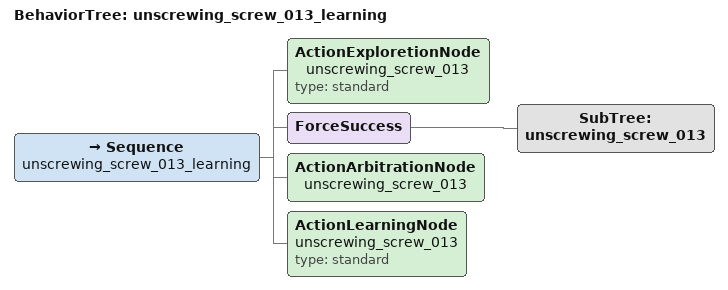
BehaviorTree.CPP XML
<?xml version="1.0"?>
<root BTCPP_format="4">
  <BehaviorTree ID="unscrewing_screw_013_learning">
    <Sequence name="unscrewing_screw_013_learning">

      <ActionExploretionNode name="unscrewing_screw_013" type="standard"/>
      <ForceSuccess>
        <SubTree ID='unscrewing_screw_013'/>
      </ForceSuccess>
      <ActionArbitrationNode name="unscrewing_screw_013"/>
      <ActionLearningNode    name="unscrewing_screw_013" type="standard"/>

    </Sequence>
  </BehaviorTree>
</root>
